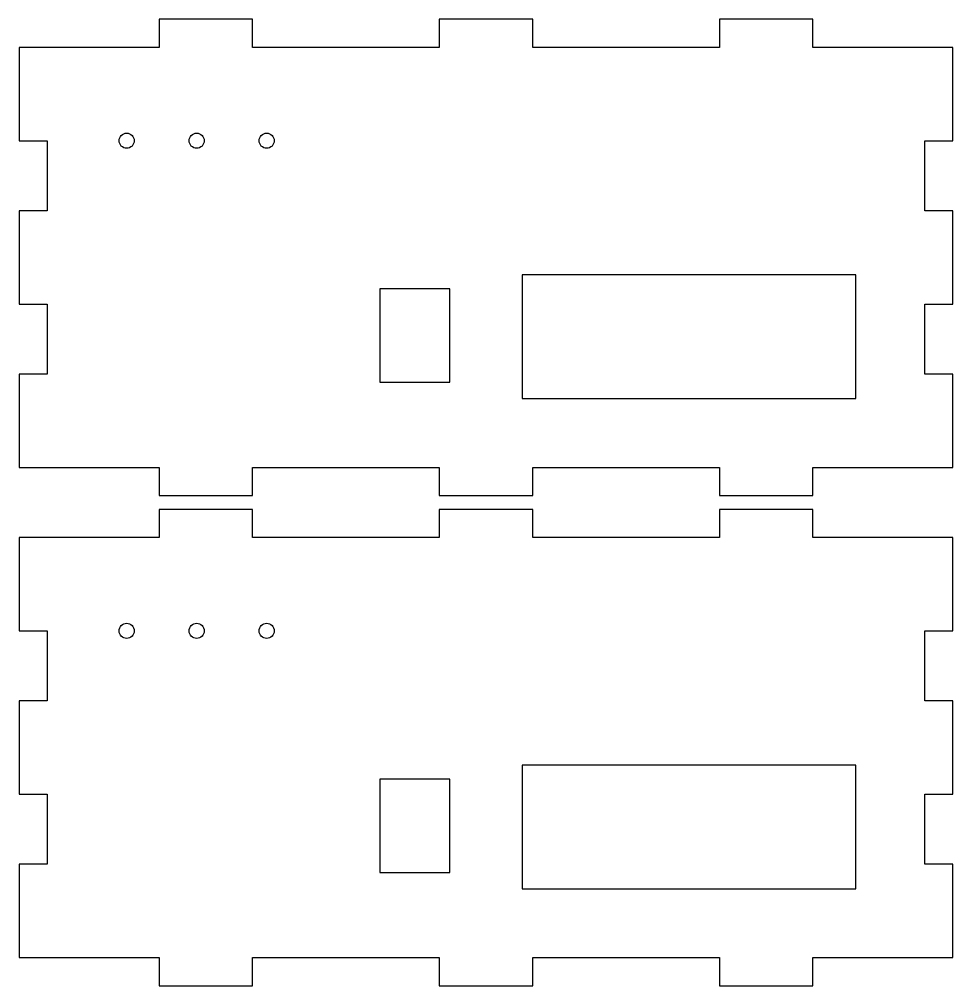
# Model space of a CAD drawing. Header units: millimetres. Extents: x -2315 to 326, y -226 to 400.
# Drawn here: x -2106 to -1906, y -226 to -19 of the extents above; entities that cross this region are included whole.
import ezdxf

# ---------------------------------------------------------------- set-up
doc = ezdxf.new("R2010")
doc.units = ezdxf.units.MM
doc.layers.add('Default', color=18, linetype='Continuous', true_color=0x000000)
doc.layers.add('Layer 01', color=12, linetype='Continuous', true_color=0xc80000)

msp = doc.modelspace()

# ---------------------------------------------------------------- linework, layer by layer
at = {"layer": 'Default'}
for points in [[(-1912, -85), (-1912, -80)], [(-1912, -190), (-1912, -185)]]:
    msp.add_lwpolyline(points, dxfattribs=at)
at = {"layer": 'Layer 01'}
for points in [[(-1906, -95), (-1912, -95), (-1912, -80), (-1906, -80), (-1906, -60), (-1912, -60), (-1912, -45), (-1906, -45), (-1906, -25), (-1936, -25), (-1936, -19), (-1956, -19), (-1956, -25), (-1996, -25), (-1996, -19), (-2016, -19), (-2016, -25), (-2056, -25), (-2056, -19), (-2076, -19), (-2076, -25), (-2106, -25), (-2106, -45), (-2100, -45), (-2100, -60), (-2106, -60), (-2106, -80), (-2100, -80), (-2100, -95), (-2106, -95), (-2106, -115), (-2076, -115), (-2076, -121), (-2056, -121), (-2056, -115), (-2016, -115), (-2016, -121), (-1996, -121), (-1996, -115), (-1956, -115), (-1956, -121), (-1936, -121), (-1936, -115), (-1906, -115)], [(-1998.25, -100.25), (-1926.75, -100.25), (-1926.75, -73.75), (-1998.25, -73.75)], [(-2028.75, -96.75), (-2013.75, -96.75), (-2013.75, -76.75), (-2028.75, -76.75)], [(-1906, -200), (-1912, -200), (-1912, -185), (-1906, -185), (-1906, -165), (-1912, -165), (-1912, -150), (-1906, -150), (-1906, -130), (-1936, -130), (-1936, -124), (-1956, -124), (-1956, -130), (-1996, -130), (-1996, -124), (-2016, -124), (-2016, -130), (-2056, -130), (-2056, -124), (-2076, -124), (-2076, -130), (-2106, -130), (-2106, -150), (-2100, -150), (-2100, -165), (-2106, -165), (-2106, -185), (-2100, -185), (-2100, -200), (-2106, -200), (-2106, -220), (-2076, -220), (-2076, -226), (-2056, -226), (-2056, -220), (-2016, -220), (-2016, -226), (-1996, -226), (-1996, -220), (-1956, -220), (-1956, -226), (-1936, -226), (-1936, -220), (-1906, -220)], [(-1998.25, -205.25), (-1926.75, -205.25), (-1926.75, -178.75), (-1998.25, -178.75)], [(-2028.75, -201.75), (-2013.75, -201.75), (-2013.75, -181.75), (-2028.75, -181.75)]]:
    msp.add_lwpolyline(points, close=True, dxfattribs=at)
for centre in [(-2083, -45), (-2068, -45), (-2053, -45), (-2083, -150), (-2068, -150), (-2053, -150)]:
    msp.add_circle(centre, 1.62, dxfattribs=at)

doc.saveas('drawing.dxf')
